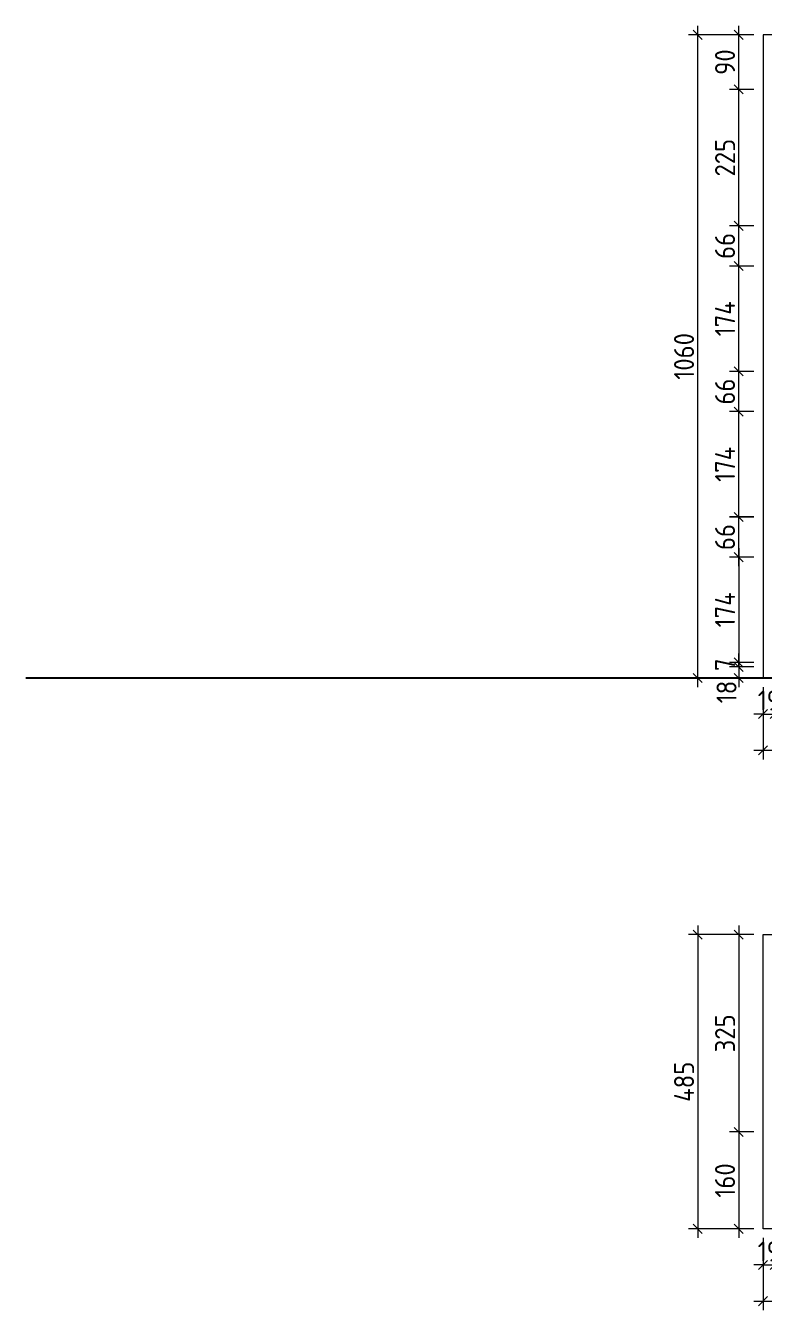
# Model space of a CAD drawing. Header units: millimetres. Extents: x 821127 to 828225, y -459861 to -454717.
# Drawn here: x 821127 to 822343, y -456834 to -454717 of the extents above; entities that cross this region are included whole.
import ezdxf

# ---------------------------------------------------------------- set-up
doc = ezdxf.new("R2010")
doc.units = ezdxf.units.MM
doc.header["$LTSCALE"] = 5
doc.header["$MEASUREMENT"] = 0
doc.header["$PDMODE"] = 35
doc.layers.add('Acrylic - opal', color=9, linetype='Continuous')
doc.layers.add('DIM-15', color=1, linetype='Continuous')
doc.layers.add('MDF', color=41, linetype='Continuous', lineweight=0)
doc.styles.add('ISOCP', font='isocp.shx')
doc.dimstyles.new('DL - 15', dxfattribs={"dimscale": 15, "dimtxt": 2.2, "dimasz": 1, "dimexe": 1, "dimexo": 1, "dimgap": 0.4, "dimtad": 1, "dimdec": 0, "dimdsep": 46, "dimtxsty": 'ISOCP', "dimblk": 'OBLIQUE', "dimcen": 0.5, "dimdle": 1, "dimclrd": 256, "dimclre": 256, "dimclrt": 2, "dimadec": 0, "dimazin": 2, "dimtfac": 1, "dimtdec": 0, "dimtix": 1, "dimtmove": 1, "dimatfit": 3, "dimldrblk": 'OPEN90', "dimfxl": 5, "dimfxlon": 1, "dimlwd": 9, "dimlwe": 9, "dimarcsym": 0})

# ---------------------------------------------------------------- blocks, each defined once
blk = doc.blocks.new('_OBLIQUE')
at = {"color": 0, "linetype": 'ByBlock', "lineweight": -2}
blk.add_line((-0.5, -0.5), (0.5, 0.5), dxfattribs=at)
blk = doc.blocks.new('*D31')
at = {"layer": 'Defpoints', "color": 0, "transparency": 16777216}
for p in [(822341.3, -455791.9), (824217.3, -455791.9), (824217.3, -455911.1)]:
    blk.add_point(p, dxfattribs=at)
at = {"layer": 'DIM-15', "lineweight": 9, "transparency": 16777216}
for p, q in [((822341.3, -455836.1), (822341.3, -455926.1)), ((824217.3, -455836.1), (824217.3, -455926.1)), ((822326.3, -455911.1), (824232.3, -455911.1))]:
    blk.add_line(p, q, dxfattribs=at)
at = {"layer": 'DIM-15', "lineweight": 9, "transparency": 16777216, "xscale": 15, "yscale": 15, "zscale": 15, "rotation": 180}
blk.add_blockref('_OBLIQUE', (822341.3, -455911.1), dxfattribs=at)
at = {"layer": 'DIM-15', "lineweight": 9, "transparency": 16777216, "xscale": 15, "yscale": 15, "zscale": 15}
blk.add_blockref('_OBLIQUE', (824217.3, -455911.1), dxfattribs=at)
at = {"layer": 'DIM-15', "color": 2, "transparency": 16777216, "insert": (823279.3, -455888.6), "char_height": 33, "attachment_point": 5, "style": 'ISOCP'}
blk.add_mtext('1876', dxfattribs=at)
blk = doc.blocks.new('_Open90')
at = {"color": 0, "linetype": 'ByBlock', "lineweight": -2}
for p, q in [((0, 0), (-1, 0)), ((-0.5, 0.5), (0, 0)), ((0, 0), (-0.5, -0.5))]:
    blk.add_line(p, q, dxfattribs=at)
blk = doc.blocks.new('*D32')
at = {"layer": 'Defpoints', "color": 0, "transparency": 16777216}
for p in [(822341.3, -455592.8), (822301.1, -455766.5), (822341.3, -455766.5)]:
    blk.add_point(p, dxfattribs=at)
at = {"layer": 'DIM-15', "lineweight": 9, "transparency": 16777216}
for p, q in [((822301.1, -455577.8), (822301.1, -455781.5)), ((822326.3, -455592.8), (822286.1, -455592.8)), ((822326.3, -455766.5), (822286.1, -455766.5))]:
    blk.add_line(p, q, dxfattribs=at)
at = {"layer": 'DIM-15', "lineweight": 9, "transparency": 16777216, "xscale": 15, "yscale": 15, "zscale": 15}
for p, rotation in [((822301.1, -455592.8), 90), ((822301.1, -455766.5), 270)]:
    blk.add_blockref('_OBLIQUE', p, dxfattribs=dict(at, rotation=rotation))
at = {"layer": 'DIM-15', "color": 2, "transparency": 16777216, "insert": (822278.6, -455679.7), "char_height": 33, "attachment_point": 5, "rotation": 90, "style": 'ISOCP'}
blk.add_mtext('174', dxfattribs=at)
blk = doc.blocks.new('*D33')
at = {"layer": 'Defpoints', "color": 0, "transparency": 16777216}
for p in [(822301.1, -455791.9), (822341.3, -455773.9), (822341.3, -455791.9)]:
    blk.add_point(p, dxfattribs=at)
at = {"layer": 'DIM-15', "lineweight": 9, "transparency": 16777216}
for p, q in [((822301.1, -455758.9), (822301.1, -455806.9)), ((822326.3, -455773.9), (822286.1, -455773.9)), ((822326.3, -455791.9), (822286.1, -455791.9))]:
    blk.add_line(p, q, dxfattribs=at)
at = {"layer": 'DIM-15', "lineweight": 9, "transparency": 16777216, "xscale": 15, "yscale": 15, "zscale": 15}
for p, rotation in [((822301.1, -455773.9), 90), ((822301.1, -455791.9), 270)]:
    blk.add_blockref('_OBLIQUE', p, dxfattribs=dict(at, rotation=rotation))
at = {"layer": 'DIM-15', "color": 2, "transparency": 16777216, "insert": (822281.1, -455815.1), "char_height": 33, "attachment_point": 5, "rotation": 90, "style": 'ISOCP'}
blk.add_mtext('18', dxfattribs=at)
blk = doc.blocks.new('*D34')
at = {"layer": 'Defpoints', "color": 0, "transparency": 16777216}
for p in [(822233.6, -454731.9), (822341.3, -454731.9), (822341.3, -455791.9)]:
    blk.add_point(p, dxfattribs=at)
at = {"layer": 'DIM-15', "lineweight": 9, "transparency": 16777216}
for p, q in [((822308.6, -454731.9), (822218.6, -454731.9)), ((822233.6, -455806.9), (822233.6, -454716.9)), ((822308.6, -455791.9), (822218.6, -455791.9))]:
    blk.add_line(p, q, dxfattribs=at)
at = {"layer": 'DIM-15', "lineweight": 9, "transparency": 16777216, "xscale": 15, "yscale": 15, "zscale": 15}
for p, rotation in [((822233.6, -454731.9), 90), ((822233.6, -455791.9), 270)]:
    blk.add_blockref('_OBLIQUE', p, dxfattribs=dict(at, rotation=rotation))
at = {"layer": 'DIM-15', "color": 2, "transparency": 16777216, "insert": (822211.1, -455261.9), "char_height": 33, "attachment_point": 5, "rotation": 90, "style": 'ISOCP'}
blk.add_mtext('1060', dxfattribs=at)
blk = doc.blocks.new('*D35')
at = {"layer": 'Defpoints', "color": 0, "transparency": 16777216}
for p in [(822301.1, -455526.7), (822341.3, -455526.7), (822341.3, -455592.8)]:
    blk.add_point(p, dxfattribs=at)
at = {"layer": 'DIM-15', "lineweight": 9, "transparency": 16777216}
for p, q in [((822301.1, -455607.8), (822301.1, -455511.7)), ((822326.3, -455526.7), (822286.1, -455526.7)), ((822326.3, -455592.8), (822286.1, -455592.8))]:
    blk.add_line(p, q, dxfattribs=at)
at = {"layer": 'DIM-15', "lineweight": 9, "transparency": 16777216, "xscale": 15, "yscale": 15, "zscale": 15}
for p, rotation in [((822301.1, -455526.7), 90), ((822301.1, -455592.8), 270)]:
    blk.add_blockref('_OBLIQUE', p, dxfattribs=dict(at, rotation=rotation))
at = {"layer": 'DIM-15', "color": 2, "transparency": 16777216, "insert": (822278.6, -455559.8), "char_height": 33, "attachment_point": 5, "rotation": 90, "style": 'ISOCP'}
blk.add_mtext('66', dxfattribs=at)
blk = doc.blocks.new('*D36')
at = {"layer": 'Defpoints', "color": 0, "transparency": 16777216}
for p in [(822301.1, -455353), (822341.3, -455353), (822341.3, -455526.6)]:
    blk.add_point(p, dxfattribs=at)
at = {"layer": 'DIM-15', "lineweight": 9, "transparency": 16777216}
for p, q in [((822301.1, -455541.6), (822301.1, -455338)), ((822326.3, -455353), (822286.1, -455353)), ((822326.3, -455526.6), (822286.1, -455526.6))]:
    blk.add_line(p, q, dxfattribs=at)
at = {"layer": 'DIM-15', "lineweight": 9, "transparency": 16777216, "xscale": 15, "yscale": 15, "zscale": 15}
for p, rotation in [((822301.1, -455353), 90), ((822301.1, -455526.6), 270)]:
    blk.add_blockref('_OBLIQUE', p, dxfattribs=dict(at, rotation=rotation))
at = {"layer": 'DIM-15', "color": 2, "transparency": 16777216, "insert": (822278.6, -455439.8), "char_height": 33, "attachment_point": 5, "rotation": 90, "style": 'ISOCP'}
blk.add_mtext('174', dxfattribs=at)
blk = doc.blocks.new('*D37')
at = {"layer": 'Defpoints', "color": 0, "transparency": 16777216}
for p in [(822301.1, -455286.7), (822341.3, -455286.7), (822341.3, -455353)]:
    blk.add_point(p, dxfattribs=at)
at = {"layer": 'DIM-15', "lineweight": 9, "transparency": 16777216}
for p, q in [((822301.1, -455368), (822301.1, -455271.7)), ((822326.3, -455286.7), (822286.1, -455286.7)), ((822326.3, -455353), (822286.1, -455353))]:
    blk.add_line(p, q, dxfattribs=at)
at = {"layer": 'DIM-15', "lineweight": 9, "transparency": 16777216, "xscale": 15, "yscale": 15, "zscale": 15}
for p, rotation in [((822301.1, -455286.7), 90), ((822301.1, -455353), 270)]:
    blk.add_blockref('_OBLIQUE', p, dxfattribs=dict(at, rotation=rotation))
at = {"layer": 'DIM-15', "color": 2, "transparency": 16777216, "insert": (822278.6, -455319.9), "char_height": 33, "attachment_point": 5, "rotation": 90, "style": 'ISOCP'}
blk.add_mtext('66', dxfattribs=at)
blk = doc.blocks.new('*D38')
at = {"layer": 'Defpoints', "color": 0, "transparency": 16777216}
for p in [(822301.1, -455113), (822341.3, -455113), (822341.3, -455286.7)]:
    blk.add_point(p, dxfattribs=at)
at = {"layer": 'DIM-15', "lineweight": 9, "transparency": 16777216}
for p, q in [((822326.3, -455113), (822286.1, -455113)), ((822301.1, -455301.7), (822301.1, -455098)), ((822326.3, -455286.7), (822286.1, -455286.7))]:
    blk.add_line(p, q, dxfattribs=at)
at = {"layer": 'DIM-15', "lineweight": 9, "transparency": 16777216, "xscale": 15, "yscale": 15, "zscale": 15}
for p, rotation in [((822301.1, -455113), 90), ((822301.1, -455286.7), 270)]:
    blk.add_blockref('_OBLIQUE', p, dxfattribs=dict(at, rotation=rotation))
at = {"layer": 'DIM-15', "color": 2, "transparency": 16777216, "insert": (822278.6, -455199.9), "char_height": 33, "attachment_point": 5, "rotation": 90, "style": 'ISOCP'}
blk.add_mtext('174', dxfattribs=at)
blk = doc.blocks.new('*D39')
at = {"layer": 'Defpoints', "color": 0, "transparency": 16777216}
for p in [(822301.1, -455046.8), (822341.3, -455046.8), (822341.3, -455113)]:
    blk.add_point(p, dxfattribs=at)
at = {"layer": 'DIM-15', "lineweight": 9, "transparency": 16777216}
for p, q in [((822301.1, -455128), (822301.1, -455031.8)), ((822326.3, -455046.8), (822286.1, -455046.8)), ((822326.3, -455113), (822286.1, -455113))]:
    blk.add_line(p, q, dxfattribs=at)
at = {"layer": 'DIM-15', "lineweight": 9, "transparency": 16777216, "xscale": 15, "yscale": 15, "zscale": 15}
for p, rotation in [((822301.1, -455046.8), 90), ((822301.1, -455113), 270)]:
    blk.add_blockref('_OBLIQUE', p, dxfattribs=dict(at, rotation=rotation))
at = {"layer": 'DIM-15', "color": 2, "transparency": 16777216, "insert": (822278.6, -455079.9), "char_height": 33, "attachment_point": 5, "rotation": 90, "style": 'ISOCP'}
blk.add_mtext('66', dxfattribs=at)
blk = doc.blocks.new('*D40')
at = {"layer": 'Defpoints', "color": 0, "transparency": 16777216}
for p in [(822301.1, -454821.9), (822341.3, -454821.9), (822341.3, -455046.8)]:
    blk.add_point(p, dxfattribs=at)
at = {"layer": 'DIM-15', "lineweight": 9, "transparency": 16777216}
for p, q in [((822301.1, -455061.8), (822301.1, -454806.9)), ((822326.3, -454821.9), (822286.1, -454821.9)), ((822326.3, -455046.8), (822286.1, -455046.8))]:
    blk.add_line(p, q, dxfattribs=at)
at = {"layer": 'DIM-15', "lineweight": 9, "transparency": 16777216, "xscale": 15, "yscale": 15, "zscale": 15}
for p, rotation in [((822301.1, -454821.9), 90), ((822301.1, -455046.8), 270)]:
    blk.add_blockref('_OBLIQUE', p, dxfattribs=dict(at, rotation=rotation))
at = {"layer": 'DIM-15', "color": 2, "transparency": 16777216, "insert": (822278.6, -454934.4), "char_height": 33, "attachment_point": 5, "rotation": 90, "style": 'ISOCP'}
blk.add_mtext('225', dxfattribs=at)
blk = doc.blocks.new('*D41')
at = {"layer": 'Defpoints', "color": 0, "transparency": 16777216}
for p in [(822301.1, -455766.5), (822341.3, -455766.5), (822341.3, -455773.9)]:
    blk.add_point(p, dxfattribs=at)
at = {"layer": 'DIM-15', "lineweight": 9, "transparency": 16777216}
for p, q in [((822301.1, -455766.5), (822301.1, -455751.5)), ((822326.3, -455766.5), (822286.1, -455766.5)), ((822301.1, -455773.9), (822301.1, -455766.5)), ((822326.3, -455773.9), (822286.1, -455773.9)), ((822301.1, -455773.9), (822301.1, -455788.9))]:
    blk.add_line(p, q, dxfattribs=at)
at = {"layer": 'DIM-15', "lineweight": 9, "transparency": 16777216, "xscale": 15, "yscale": 15, "zscale": 15}
for p, rotation in [((822301.1, -455766.5), 270), ((822301.1, -455773.9), 90)]:
    blk.add_blockref('_OBLIQUE', p, dxfattribs=dict(at, rotation=rotation))
at = {"layer": 'DIM-15', "color": 2, "transparency": 16777216, "insert": (822278.6, -455770.2), "char_height": 33, "attachment_point": 5, "rotation": 90, "style": 'ISOCP'}
blk.add_mtext('7', dxfattribs=at)
blk = doc.blocks.new('*D42')
at = {"layer": 'Defpoints', "color": 0, "transparency": 16777216}
for p in [(822341.3, -456700), (824217.3, -456700), (824217.3, -456819.2)]:
    blk.add_point(p, dxfattribs=at)
at = {"layer": 'DIM-15', "lineweight": 9, "transparency": 16777216}
for p, q in [((822341.3, -456744.2), (822341.3, -456834.2)), ((824217.3, -456744.2), (824217.3, -456834.2)), ((822326.3, -456819.2), (824232.3, -456819.2))]:
    blk.add_line(p, q, dxfattribs=at)
at = {"layer": 'DIM-15', "lineweight": 9, "transparency": 16777216, "xscale": 15, "yscale": 15, "zscale": 15, "rotation": 180}
blk.add_blockref('_OBLIQUE', (822341.3, -456819.2), dxfattribs=at)
at = {"layer": 'DIM-15', "lineweight": 9, "transparency": 16777216, "xscale": 15, "yscale": 15, "zscale": 15}
blk.add_blockref('_OBLIQUE', (824217.3, -456819.2), dxfattribs=at)
at = {"layer": 'DIM-15', "color": 2, "transparency": 16777216, "insert": (823279.3, -456796.7), "char_height": 33, "attachment_point": 5, "style": 'ISOCP'}
blk.add_mtext('1876', dxfattribs=at)
blk = doc.blocks.new('*D85')
at = {"layer": 'Defpoints', "color": 0, "transparency": 16777216}
for p in [(822341.3, -455791.9), (822360.3, -455791.9), (822360.3, -455851.4)]:
    blk.add_point(p, dxfattribs=at)
at = {"layer": 'DIM-15', "lineweight": 9, "transparency": 16777216}
for p, q in [((822341.3, -455806.9), (822341.3, -455866.4)), ((822360.3, -455806.9), (822360.3, -455866.4)), ((822341.3, -455851.4), (822326.3, -455851.4)), ((822341.3, -455851.4), (822360.3, -455851.4)), ((822360.3, -455851.4), (822375.3, -455851.4))]:
    blk.add_line(p, q, dxfattribs=at)
at = {"layer": 'DIM-15', "lineweight": 9, "transparency": 16777216, "xscale": 15, "yscale": 15, "zscale": 15}
blk.add_blockref('_OBLIQUE', (822341.3, -455851.4), dxfattribs=at)
at = {"layer": 'DIM-15', "lineweight": 9, "transparency": 16777216, "xscale": 15, "yscale": 15, "zscale": 15, "rotation": 180}
blk.add_blockref('_OBLIQUE', (822360.3, -455851.4), dxfattribs=at)
at = {"layer": 'DIM-15', "color": 2, "transparency": 16777216, "insert": (822350.8, -455828.9), "char_height": 33, "attachment_point": 5, "style": 'ISOCP'}
blk.add_mtext('19', dxfattribs=at)
blk = doc.blocks.new('*D88')
at = {"layer": 'Defpoints', "color": 0, "transparency": 16777216}
for p in [(822341.3, -456215), (822301.1, -456540.3), (822341.3, -456540.3)]:
    blk.add_point(p, dxfattribs=at)
at = {"layer": 'DIM-15', "lineweight": 9, "transparency": 16777216}
for p, q in [((822326.3, -456215), (822286.1, -456215)), ((822301.1, -456200), (822301.1, -456555.3)), ((822326.3, -456540.3), (822286.1, -456540.3))]:
    blk.add_line(p, q, dxfattribs=at)
at = {"layer": 'DIM-15', "lineweight": 9, "transparency": 16777216, "xscale": 15, "yscale": 15, "zscale": 15}
for p, rotation in [((822301.1, -456215), 90), ((822301.1, -456540.3), 270)]:
    blk.add_blockref('_OBLIQUE', p, dxfattribs=dict(at, rotation=rotation))
at = {"layer": 'DIM-15', "color": 2, "transparency": 16777216, "insert": (822278.6, -456377.7), "char_height": 33, "attachment_point": 5, "rotation": 90, "style": 'ISOCP'}
blk.add_mtext('325', dxfattribs=at)
blk = doc.blocks.new('*D43')
at = {"layer": 'Defpoints', "color": 0, "transparency": 16777216}
for p in [(822341.3, -456540.3), (822301.1, -456700), (822341.3, -456700)]:
    blk.add_point(p, dxfattribs=at)
at = {"layer": 'DIM-15', "lineweight": 9, "transparency": 16777216}
for p, q in [((822301.1, -456525.3), (822301.1, -456715)), ((822326.3, -456540.3), (822286.1, -456540.3)), ((822326.3, -456700), (822286.1, -456700))]:
    blk.add_line(p, q, dxfattribs=at)
at = {"layer": 'DIM-15', "lineweight": 9, "transparency": 16777216, "xscale": 15, "yscale": 15, "zscale": 15}
for p, rotation in [((822301.1, -456540.3), 90), ((822301.1, -456700), 270)]:
    blk.add_blockref('_OBLIQUE', p, dxfattribs=dict(at, rotation=rotation))
at = {"layer": 'DIM-15', "color": 2, "transparency": 16777216, "insert": (822278.6, -456620.2), "char_height": 33, "attachment_point": 5, "rotation": 90, "style": 'ISOCP'}
blk.add_mtext('160', dxfattribs=at)
blk = doc.blocks.new('*D44')
at = {"layer": 'Defpoints', "color": 0, "transparency": 16777216}
for p in [(822341.3, -456215), (822233.6, -456700), (822341.3, -456700)]:
    blk.add_point(p, dxfattribs=at)
at = {"layer": 'DIM-15', "lineweight": 9, "transparency": 16777216}
for p, q in [((822308.6, -456215), (822218.6, -456215)), ((822233.6, -456200), (822233.6, -456715)), ((822308.6, -456700), (822218.6, -456700))]:
    blk.add_line(p, q, dxfattribs=at)
at = {"layer": 'DIM-15', "lineweight": 9, "transparency": 16777216, "xscale": 15, "yscale": 15, "zscale": 15}
for p, rotation in [((822233.6, -456215), 90), ((822233.6, -456700), 270)]:
    blk.add_blockref('_OBLIQUE', p, dxfattribs=dict(at, rotation=rotation))
at = {"layer": 'DIM-15', "color": 2, "transparency": 16777216, "insert": (822211.1, -456457.5), "char_height": 33, "attachment_point": 5, "rotation": 90, "style": 'ISOCP'}
blk.add_mtext('485', dxfattribs=at)
blk = doc.blocks.new('*D108')
at = {"layer": 'Defpoints', "color": 0, "transparency": 16777216}
for p in [(822341.3, -456700), (822360.3, -456700), (822360.3, -456759.5)]:
    blk.add_point(p, dxfattribs=at)
at = {"layer": 'DIM-15', "lineweight": 9, "transparency": 16777216}
for p, q in [((822341.3, -456715), (822341.3, -456774.5)), ((822360.3, -456715), (822360.3, -456774.5)), ((822341.3, -456759.5), (822326.3, -456759.5)), ((822341.3, -456759.5), (822360.3, -456759.5)), ((822360.3, -456759.5), (822375.3, -456759.5))]:
    blk.add_line(p, q, dxfattribs=at)
at = {"layer": 'DIM-15', "lineweight": 9, "transparency": 16777216, "xscale": 15, "yscale": 15, "zscale": 15}
blk.add_blockref('_OBLIQUE', (822341.3, -456759.5), dxfattribs=at)
at = {"layer": 'DIM-15', "lineweight": 9, "transparency": 16777216, "xscale": 15, "yscale": 15, "zscale": 15, "rotation": 180}
blk.add_blockref('_OBLIQUE', (822360.3, -456759.5), dxfattribs=at)
at = {"layer": 'DIM-15', "color": 2, "transparency": 16777216, "insert": (822350.8, -456737), "char_height": 33, "attachment_point": 5, "style": 'ISOCP'}
blk.add_mtext('19', dxfattribs=at)
blk = doc.blocks.new('*D125')
at = {"layer": 'Defpoints', "color": 0, "transparency": 16777216}
for p in [(822301.1, -454731.9), (822341.3, -454731.9), (822341.3, -454821.9)]:
    blk.add_point(p, dxfattribs=at)
at = {"layer": 'DIM-15', "lineweight": 9, "transparency": 16777216}
for p, q in [((822326.3, -454731.9), (822286.1, -454731.9)), ((822301.1, -454836.9), (822301.1, -454716.9)), ((822326.3, -454821.9), (822286.1, -454821.9))]:
    blk.add_line(p, q, dxfattribs=at)
at = {"layer": 'DIM-15', "lineweight": 9, "transparency": 16777216, "xscale": 15, "yscale": 15, "zscale": 15}
for p, rotation in [((822301.1, -454731.9), 90), ((822301.1, -454821.9), 270)]:
    blk.add_blockref('_OBLIQUE', p, dxfattribs=dict(at, rotation=rotation))
at = {"layer": 'DIM-15', "color": 2, "transparency": 16777216, "insert": (822278.6, -454776.9), "char_height": 33, "attachment_point": 5, "rotation": 90, "style": 'ISOCP'}
blk.add_mtext('90', dxfattribs=at)

msp = doc.modelspace()

# ---------------------------------------------------------------- linework, layer by layer
at = {"layer": 'Acrylic - opal'}
msp.add_line((821126.5, -455791.9), (828224.9, -455791.9), dxfattribs=at)
at = {"layer": 'MDF'}
for points in [[(822341.3, -455791.9), (822360.3, -455791.9), (822360.3, -454731.9), (822341.3, -454731.9)], [(822341.3, -456215), (822360.3, -456215), (822360.3, -456700), (822341.3, -456700)]]:
    msp.add_lwpolyline(points, close=True, dxfattribs=at)

# ---------------------------------------------------------------- dimensions: what is measured, and where the dimension line sits
at = {"layer": 'DIM-15'}
for base, p1, p2, picture, middle in [((822233.6, -454731.9), (822341.3, -455791.9), (822341.3, -454731.9), '*D34', (822211.1, -455261.9)), ((822233.6, -456700), (822341.3, -456215), (822341.3, -456700), '*D44', (822211.1, -456457.5)), ((822301.1, -456540.3), (822341.3, -456215), (822341.3, -456540.3), '*D88', (822278.6, -456377.7)), ((822301.1, -456700), (822341.3, -456540.3), (822341.3, -456700), '*D43', (822278.6, -456620.2))]:
    dim = msp.add_linear_dim(base=base, p1=p1, p2=p2, angle=90, dimstyle='DL - 15', dxfattribs=at)
    dim.commit()
    dim.dimension.update_dxf_attribs({"geometry": picture, "text_midpoint": middle})
at = {"layer": 'DIM-15', "color": 0}
for base, p1, p2, picture, middle in [((822301.1, -454731.9), (822341.3, -454821.9), (822341.3, -454731.9), '*D125', (822278.6, -454776.9)), ((822301.1, -454821.9), (822341.3, -455046.8), (822341.3, -454821.9), '*D40', (822278.6, -454934.4)), ((822301.1, -455046.8), (822341.3, -455113), (822341.3, -455046.8), '*D39', (822278.6, -455079.9)), ((822301.1, -455113), (822341.3, -455286.7), (822341.3, -455113), '*D38', (822278.6, -455199.9)), ((822301.1, -455286.7), (822341.3, -455353), (822341.3, -455286.7), '*D37', (822278.6, -455319.9)), ((822301.1, -455353), (822341.3, -455526.6), (822341.3, -455353), '*D36', (822278.6, -455439.8)), ((822301.1, -455526.7), (822341.3, -455592.8), (822341.3, -455526.7), '*D35', (822278.6, -455559.8)), ((822301.1, -455766.5), (822341.3, -455592.8), (822341.3, -455766.5), '*D32', (822278.6, -455679.7)), ((822301.1, -455766.5), (822341.3, -455773.9), (822341.3, -455766.5), '*D41', (822278.6, -455770.2))]:
    dim = msp.add_linear_dim(base=base, p1=p1, p2=p2, angle=90, dimstyle='DL - 15', dxfattribs=at)
    dim.commit()
    dim.dimension.update_dxf_attribs({"geometry": picture, "text_midpoint": middle})
dim = msp.add_linear_dim(base=(822301.1, -455791.9), p1=(822341.3, -455773.9), p2=(822341.3, -455791.9), angle=90, dimstyle='DL - 15', dxfattribs=at)
dim.commit()
dim.dimension.update_dxf_attribs({"geometry": '*D33', "text_midpoint": (822303.6, -455815.1), "dimtype": 128})
at = {"layer": 'DIM-15'}
for base, p1, p2, picture, middle in [((822360.3, -455851.4), (822341.3, -455791.9), (822360.3, -455791.9), '*D85', (822350.8, -455828.9)), ((824217.3, -455911.1), (822341.3, -455791.9), (824217.3, -455791.9), '*D31', (823279.3, -455888.6)), ((822360.3, -456759.5), (822341.3, -456700), (822360.3, -456700), '*D108', (822350.8, -456737)), ((824217.3, -456819.2), (822341.3, -456700), (824217.3, -456700), '*D42', (823279.3, -456796.7))]:
    dim = msp.add_linear_dim(base=base, p1=p1, p2=p2, dimstyle='DL - 15', dxfattribs=at)
    dim.commit()
    dim.dimension.update_dxf_attribs({"geometry": picture, "text_midpoint": middle})

doc.saveas('drawing.dxf')
